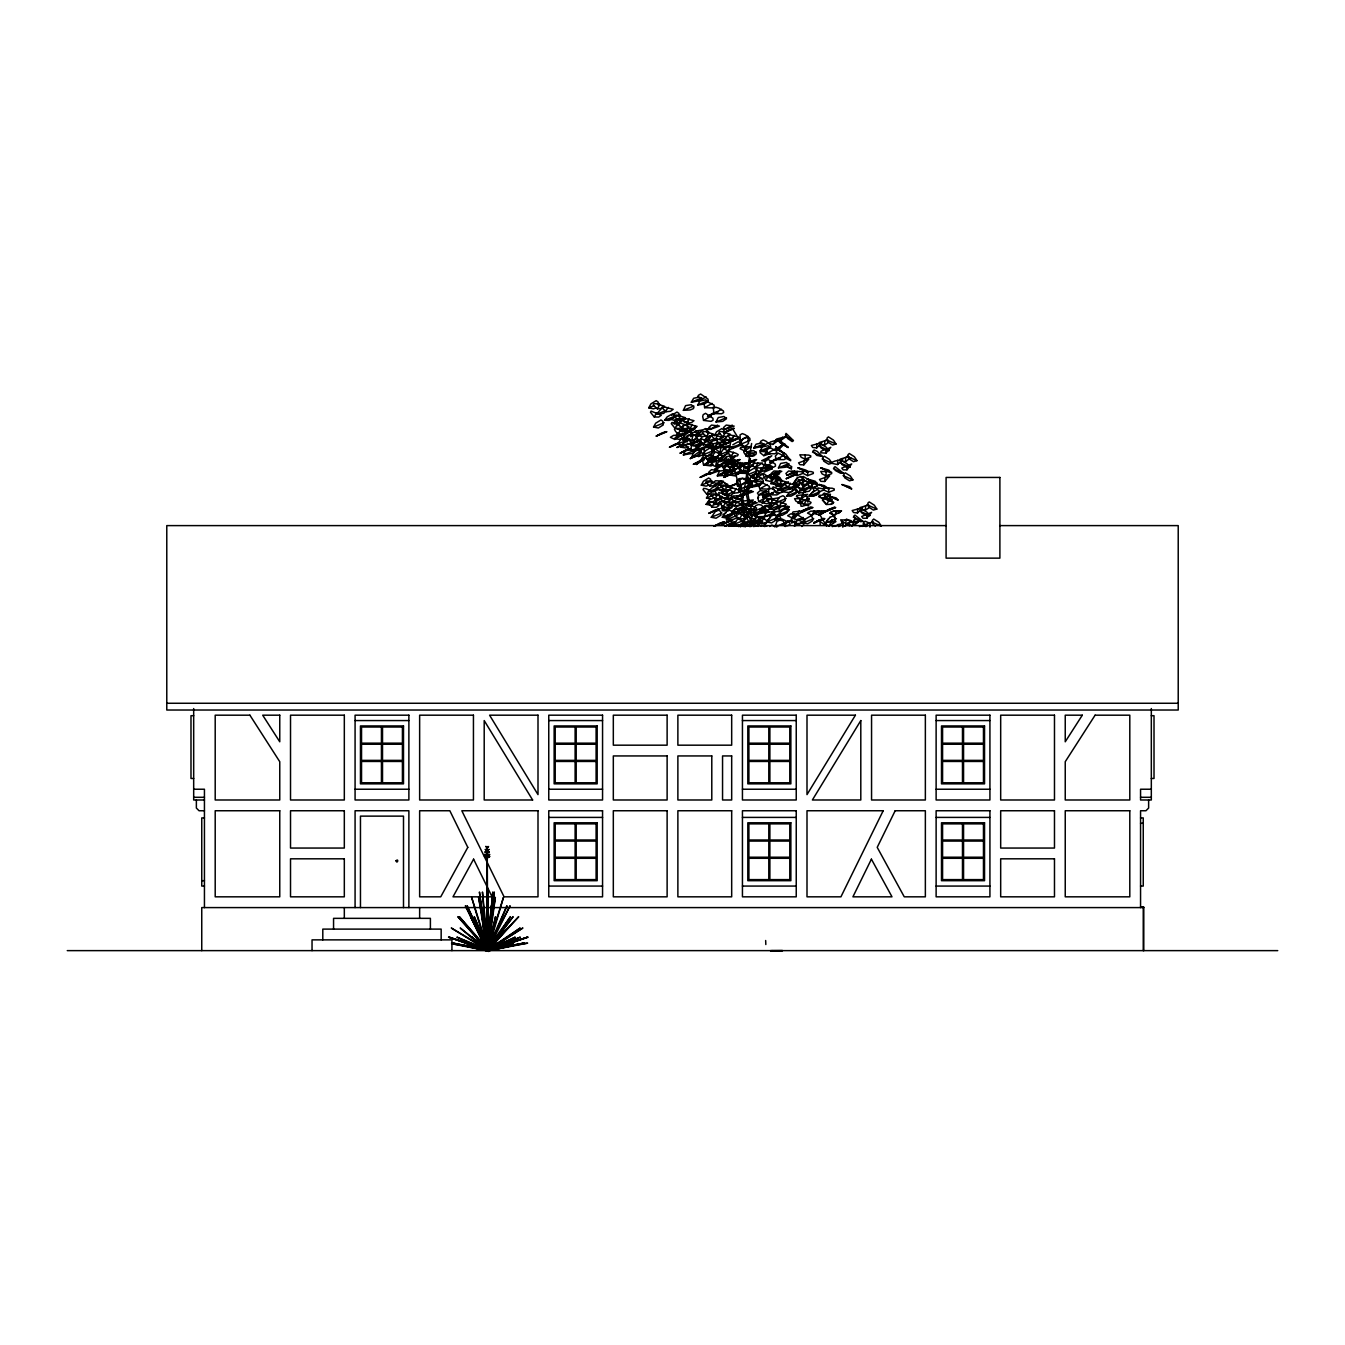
<?xml version="1.0" encoding="UTF-8"?>
<svg xmlns="http://www.w3.org/2000/svg" width="1345" height="1345" viewBox="0 0 1345 1345"><rect width="100%" height="100%" fill="white"/><g stroke="black" fill="none" stroke-linecap="round" stroke-linejoin="round"><path stroke-width="1.5" d="M486.049 949.234L465.74 943.131L487.647 950.898C483.881 949.721 492.236 949.923 487.462 950.898C484.351 948.83 490.622 952.495 488.588 949.789M488.891 950.142L486.638 950.31L488.891 950.142L474.23 916.668L486.755 948.645L471.927 937.146L487.647 950.949L524.617 943.131L487.562 949.805M486.571 949.469L486.587 945.316M486.638 934.909L487.159 846.509M493.8 949.15L487.899 950.965L486.924 949.889M487.983 932.169L488.117 905.757L487.092 932.085M487.983 931.614L488.218 892.004L486.957 931.581M486.655 948.309L487.394 888.188L488.084 944.156M491.782 949.251C483.881 951.739 489.277 949.301 487.764 950.965L449.129 937.146L480.35 947.267M779.999 489.513L782.353 486.15M788.372 482.956L788.405 481.779L786.993 482.418M791.785 471.271L800.611 471.591L802.713 472.314L802.679 473.49L797.064 475.626L797.165 471.305M799.922 498.692L794.542 498.659L795.904 501.147L799.821 503.013M800.947 504.829L800.931 506.157L802.124 506.292L805.487 505.333M803.822 464.832L808.749 459.217L798.577 462.848L799.939 464.714L803.822 464.832L803.923 460.511M805.1 459.149L801.183 457.266L799.821 454.795L808.648 455.098L810.749 455.837L810.716 456.997L805.1 459.149L805.201 454.829M807.689 475.626L803.755 473.759L802.393 471.271L811.22 471.591L813.321 472.314L813.305 473.49L807.689 475.626L807.79 471.305M808.631 504.795L808.597 505.955L804.444 504.375M816.684 447.902L821.829 442.69L811.354 445.498L812.716 447.465L816.684 447.902L816.785 443.598M817.995 492.27L823.611 490.118L823.644 488.958L818.096 487.949M819.223 443.833L819.256 442.505L827.881 439.899M820.635 444.522L824.62 445.044L824.72 440.74M824.754 481.476L829.68 475.844L819.508 479.476L820.853 481.342L824.754 481.476L824.855 477.156M826.015 453.164L826.116 449.499L830.79 447.297L826.015 453.164L820.837 452.777L820.87 451.449L823.493 450.02M826.032 475.777L822.114 473.911L820.753 471.422L829.579 471.742L831.681 472.465L831.647 473.642L826.032 475.777L826.133 471.456M828.621 492.27L824.687 490.387L823.325 487.916L832.151 488.218L834.253 488.958L834.219 490.118L828.621 492.27L828.705 487.949M832.286 526.601L835.01 525.777M837.616 464.546L842.76 459.317L835.01 461.049L832.286 462.125L832.252 463.453L837.616 464.546L837.716 460.225M840.154 460.478L840.188 459.133L848.813 456.527M840.02 526.029L840.053 524.869L838.137 524.853L834.993 526.433M842.827 527.223L842.911 523.575L837.464 524.684L838.843 526.685M841.566 461.15L845.551 461.688L845.635 457.367M846.946 469.808L851.721 463.941L841.802 468.094L843.13 469.876L846.946 469.808L847.047 465.488M846.022 519.876L845.921 524.197L849.384 523.255M849.536 525.424L849.569 524.264L847.737 524.399L844.71 526.214M851.536 522.062L851.553 520.885L849.468 520.145L840.625 519.842L841.987 522.331M857.505 512.966L862.649 507.737L852.158 510.545L853.537 512.512L857.505 512.966L857.606 508.645M860.043 508.881L860.077 507.553L868.702 504.947M859.421 526.601L862.145 525.777M861.456 509.57L865.423 510.091L865.524 505.787M866.836 518.212L871.61 512.344L861.691 516.497L863.002 518.296L866.836 518.212L866.937 513.908M867.155 526.029L867.189 524.869L865.272 524.853L862.128 526.433M869.963 527.223L870.064 522.919M775.88 448.658L785.749 454.022L790.675 460.73L784.925 457.636M488.857 944.341L491.345 905.757L487.193 948.292M488.975 948.813L520.229 928L487.832 950.932L486.924 950.125L490.051 937.146C486.671 949.604 485.965 950.73 488.168 950.932L451.483 943.131L480.333 948.326M480.552 947.267L448.507 937.146L488.168 950.932C487.209 950.209 487.462 950.192 487.63 950.881L527.643 943.131L497.482 948.124M487.327 949.805L508.914 943.131L488.016 950.949L453.231 943.131L486.1 949.402L452.189 943.803L487.932 950.965C487.714 949.284 485.747 952.058 493.918 948.864M793.415 440.538L792.138 441.563L787.598 438.453L785.497 434.687L786.052 433.393L793.415 440.538L785.43 436.217M487.781 944.072L492.791 892.004L489.395 937.885L494.304 892.004L487.024 948.208M489.21 938.457L489.597 934.506M490 930.538L490.589 924.587M748.005 441.244L748.257 438.84L746.324 437.344L743.096 438.672L739.145 444.892L743.869 446.49L746.71 445.313L748.661 443.161L748.005 441.244L749.989 440.168L749.821 438.319L745.349 434.788L742.339 433.594L740.019 434.923L740.422 440.555L747.921 436.234M748.005 485.814L748.257 483.41L746.324 481.913L741.179 485.242L739.145 489.479L743.869 491.076L746.71 489.899L748.661 487.747L748.005 485.814L749.989 484.755L749.821 482.905L745.349 479.375L742.339 478.181L740.019 479.509L740.422 485.125L747.921 480.821M801.889 526.5L803.839 524.348L803.436 520.011L801.486 518.531L797.081 519.96L791.869 517.943M483.275 940.743L470.565 916.668L486.957 950.663L488.117 950.226L486.503 950.394L487.764 950.007M489.681 938.121L494.119 897.367L487.243 948.275L467.085 905.757L487.142 950.663L460.209 928L486.419 948.679M774.922 527.038L777.006 521.305L779.848 520.128L782.807 520.767L785.614 524.5L785.245 526.534M791.028 488.117L792.861 489.227L792.491 491.261L789.263 492.589L782.168 491.766L782.538 488.588M491.16 948.595C485.36 951.15 487.579 950.444 488.538 950.343M488.235 950.898L456.88 937.146L486.453 949.116M658.495 405.736L658.108 401.97L656.158 400.675L650.896 403.904L648.761 407.821L653.603 408.846L656.511 407.669M707.672 433.645L707.285 429.879L705.335 428.584L700.072 431.812L697.937 435.73L702.796 436.755L705.688 435.578M710.362 481.476L710.648 479.274L708.697 477.996L703.435 481.224L701.3 485.141L706.142 486.15L709.05 484.99M724.165 433.645L723.778 429.879L721.811 428.584L716.549 431.812L714.43 435.73L719.861 433.527M726.552 494.388L726.838 492.186L724.871 490.908L721.576 492.236M771.021 499.079L771.307 496.877L769.357 495.599L764.095 498.827L761.959 502.744L766.801 503.77L769.693 502.593M487.024 950.158C487.462 949.2 492.573 957.102 482.687 943.131L487.815 950.865L523.625 943.131L497.633 947.939L513.454 943.131L497.7 947.233M483.242 940.861L465.37 905.757L486.89 950.646L488.269 950.158M489.849 938.205L495.347 897.367L489.059 935.986M686.841 438.302L687.194 442.001M715.456 498.541L715.792 502.223L713.791 504.14M730.217 504.812L730.52 502.643L728.587 501.399L725.291 502.727M806.95 499.23L807.252 497.078M489.378 930.521L490.236 924.587M487.293 948.376L459.317 916.668L488.117 950.831L451.281 928L486.47 948.864M489.429 949.452L493.447 948.797L486.974 950.31M745.214 526.954L742.608 500.155L751.62 443.514M683.378 410.326L685.563 405.635L691.313 404.694L693.936 407.199L693.432 408.611L690.204 409.956L683.378 410.326L693.835 406.022M692.238 451.247L693.936 451.769L693.432 453.198L683.378 454.913L685.563 450.222L691.313 449.28M727.864 472.717L727.359 474.146L724.131 475.474L717.305 475.844L719.491 471.154L725.241 470.212M743.903 516.127L749.35 512.395L736.387 513.252L736.522 518.06L733.294 519.389L726.451 519.775L726.888 517.237M746.223 453.719L745.786 456.241L749.955 456.325L755.84 454.526L756.344 453.097L753.721 450.609L747.971 451.55M754.73 516.278L757.655 516.514L760.261 519.002L759.774 520.431L749.703 522.146L750.14 519.624M691.767 440.807L696.021 439.025L698.038 435.83L689.38 434.788L687.076 435.629L686.757 437.276L691.767 440.807L692.91 434.738M690.641 450.306L694.962 449.095L696.979 446.103L688.388 443.816L686.135 444.354L685.832 446.002L690.641 450.306L691.801 444.22L695.13 438.689M701.771 436.183L700.795 441.345L695.819 437.697M715.355 446.859L715.036 448.507L719.928 452.559L721.088 446.473M719.171 442.27L713.438 443.833L710.849 446.96L715.725 448.793L716.868 442.707M720.87 461.705L721.223 459.822L713.27 461.453L710.698 464.58L715.574 466.429L716.717 460.343M730.016 460.629L730.991 455.484L725.459 457.149L725.14 458.796L730.016 460.629L735.328 455.905M739.296 465.252L738.993 466.9L743.23 472.314L748.98 471.187L749.333 469.304L744.205 467.152M743.23 472.314L744.642 464.563M745.685 468.901L746.004 467.253M749.182 461.587L749.014 462.512L750.426 458.662L749.451 462.915M744.323 466.211L749.199 468.043L750.342 461.974M716.028 421.994L718.264 417.538L723.997 416.513L726.535 418.715L722.786 421.338L716.028 421.994L726.468 417.673M722.786 465.925L716.028 466.58L718.264 462.125L721.088 460.965L723.997 461.1L726.535 463.302L725.997 464.597M759.925 485.528L749.955 487.512L752.191 483.074M778.436 467.909L780.672 463.453L786.405 462.428L788.96 464.63L785.194 467.253L778.436 467.909L788.876 463.588M488.689 950.495L495.548 916.668L487.731 948.191L471.624 897.367L485.074 942.643M487.361 950.713L488.235 950.243L487.058 950.125M697.635 405.08L699.955 401.012L705.654 399.835L708.092 401.583L704.259 403.988L697.635 405.08L708.092 400.76M705.654 444.422L708.092 446.17L707.487 447.246L697.635 449.65L699.955 445.599L702.779 444.438M760.043 450.978L762.363 446.927L768.062 445.75L770.5 447.498L766.667 449.903L760.043 450.978L770.5 446.674M771.98 511.655L774.417 513.403L773.812 514.479L763.96 516.883L766.28 512.832L769.121 511.672M691.313 402.205L693.667 398.288L699.35 397.061L701.754 398.658L697.904 400.995L691.313 402.205L701.771 397.901M753.721 448.12L756.075 444.186L761.758 442.976L764.162 444.573L760.312 446.91L753.721 448.12L764.179 443.816M757.655 514.025L759.992 510.091L765.692 508.881L768.079 510.478L764.229 512.815L757.655 514.025L768.096 509.721M704.007 402.525L704.629 407.686L712.245 407.888L714.296 406.728L714.077 405.097L706.327 401.197M747.265 474.045L747.904 479.123M766.415 448.44L767.037 453.584L774.67 453.803L776.704 452.643L776.502 451.012L768.735 447.112M769.878 516.06L770.332 514.345M695.062 426.163L694.928 429.005L692.759 430.602L685.496 431.644L687.951 428.265M698.189 431.846L698.055 434.704L695.886 436.301M794.676 517.943L797.501 514.782L804.999 519.506M490.841 940.659L503.467 897.367L489.967 940.374M697.803 397.263L698.341 395.363L700.661 394.035L708.025 399.095L708.159 401.029M697.803 441.832L698.341 439.95M731.73 462.781L732.268 460.881L734.589 459.553L741.936 464.613M760.211 443.161L760.749 441.278L763.069 439.95L766.045 441.227L770.433 444.993L770.567 446.943L768.533 448.104M752.981 478.433L753.519 476.55M741.364 525.273L741.919 523.39L744.239 522.062L747.198 523.339L748.593 525.542L749.737 524.886M764.128 509.066L764.683 507.183M687.783 439.142L682.907 440L685.647 433.83L688.539 431.711L690.708 432.216L691.851 435.141M691.851 457.132L693.112 453.198L697.534 448.877L699.669 449.364L700.745 452.223L696.66 456.207L691.851 457.132L701.249 450.239M712.682 483.258L715.405 480.77L723.223 481.09L721.29 482.989L713.926 485.125M771.223 473.474L773.947 470.985L781.781 471.288L776.384 474.398M763.994 508.746L764.397 507.586M775.493 483.443L776.351 486.453L780.234 485.511M767.861 519.859L770.584 517.371M772.265 474.146L772.719 472.952L777.191 476.13L780.268 479.913L779.175 480.703M783.278 452.677L783.933 456.106M489.647 946.914L506.998 905.757L488.655 946.409M801.553 490.807L805.504 484.587M796.358 521.86L794.323 526.08L804.764 521.759M487.226 950.444L488.117 950.259M490.538 945.047L510.108 905.757L491.513 940.861M696.391 464.462L701.687 458.931L705.234 457.939L696.391 464.462L705.806 457.569M657.402 408.863L661.925 408.325L664.531 406.308L656.293 403.702L653.889 403.752L653.25 404.929L657.402 408.863L659.739 404.542M654.275 416.984L658.714 417.051L661.286 415.269L651.114 411.099L650.492 412.276L654.275 416.984L656.612 412.663M666.044 411.721L661.942 407.669L662.581 406.493L673.172 409.3L670.567 411.284L666.044 411.721L665.523 410.662L656.478 414.327L663.791 413.369L668.381 407.4M684.605 419.035L685.328 417.707L677.09 415.084L674.686 415.151L674.047 416.311L678.199 420.245L680.536 415.941M677.409 424.045L674.417 429.358L675.644 431.526L678.199 434.065L684.487 433.678L685.21 432.35L682.941 430.921L675.039 428.181M678.855 422.952L685.765 418.598L677.577 418.9L674.433 420.817L678.855 422.952L681.192 418.631M683.663 421.624L688.455 423.389L687.732 424.717L682.84 425.76M674.803 439.428L681.713 435.074L673.526 435.393L670.382 437.293L674.803 439.428L677.14 435.124M678.199 434.065L680.536 429.744M682.083 426.651L679.511 428.45L675.072 428.366L671.289 423.675L671.912 422.498L674.198 422.733L679.813 425.222M681.982 428.635L686.454 428.517L689.043 426.651L681.007 423.154L678.687 423.019L678.048 424.196L681.982 428.635L684.319 424.331M684.101 420.968L686.858 423.103L689.178 418.799M687.228 426.668L689.985 428.803L692.305 424.482M692.238 435.124L696.811 435.074L696.105 436.419M701.989 430.03L695.869 431.039L695.23 432.199L699.652 434.351M692.658 449.886L695.6 450.827L697.937 446.506M706.579 436.772L711.118 436.234L713.707 434.216L705.469 431.611L703.065 431.661L702.426 432.838L706.579 436.772L708.916 432.451M708.176 447.313L710.463 443.178L702.578 439.26L700.308 439.025L699.669 440.185L703.469 444.892L705.789 440.572M704.376 453.467L700.308 452.508L702.275 448.843M709.689 435.679L707.151 438.167M695.785 455.568L698.727 456.51L700.711 452.861M709.118 439.378L709.841 438.05L707.537 436.755M709.353 445.867L713.926 445.834M717.558 435.309L715.237 439.63L710.076 442.455M716.784 439.025L716.145 440.185L719.945 444.892L726.233 444.506L726.939 443.178L719.054 439.26M723.072 436.772L727.595 436.234L730.2 434.216L721.962 431.611L719.541 431.661L718.919 432.838L723.072 436.772L725.392 432.451M719.945 444.892L722.282 440.572M720.029 453.5L720.752 452.155L718.533 452.054M727.611 435.578L731.714 439.63L734.051 435.309M730.369 446.54L727.225 452.105L731.159 456.543L742.608 500.155M725.594 461.352L723.442 459.57M709.941 486.167L714.464 485.646L717.07 483.628L708.832 481.022L706.411 481.073L705.789 482.233L709.941 486.167L712.262 481.863M711.555 491.144L705.94 488.655L703.654 488.42L703.032 489.597L706.814 494.287L709.151 489.983M723.98 467.354L730.89 462.999L722.719 463.302L719.558 465.202L723.98 467.354L726.317 463.033M730.116 456.712L730.839 455.367L729.932 456.863M733.496 452.239L731.159 456.543L737.497 455.888L738.22 454.56L735.917 453.265L727.864 450.928M731.999 464.311L733.966 461.066L732.1 464.395M726.535 465.135L730.94 467.27L733.277 462.949M730.016 470.414L730.738 469.069L728.721 467.051L726.199 465.925L724.232 469.59L722.181 466.412M715.103 499.079L719.642 498.541L722.231 496.54L713.993 493.918L711.589 493.985L710.95 495.145L715.103 499.079L717.44 494.775M711.993 507.2L716.414 507.284L718.987 505.485L711.101 501.567L708.832 501.332L708.193 502.509L711.993 507.2L714.313 502.879M736.051 465.202L739.195 463.302M746.845 446.54L743.718 452.105L744.995 454.173L747.635 456.543L753.99 455.888L754.696 454.56L752.41 453.265L744.34 450.928M725.005 490.286L729.528 489.748L732.134 487.747L723.896 485.125L721.475 485.175L720.853 486.352L725.005 490.286L727.326 485.965M719.323 495.868L718.718 492.539L724.215 494.086M742.44 463.689L737.817 463.302L734.673 465.202L739.094 467.354L741.431 463.033M737.514 466.396L740.473 467.354L742.793 463.033M747.635 456.543L749.972 452.239M719.659 497.885L723.761 501.937L726.081 497.633M728.452 494.775L726.115 499.079L732.537 497.869L733.26 496.54L730.923 495.532L722.601 493.985M723.005 507.2L727.443 507.284L729.999 505.485L722.114 501.567L719.844 501.332L719.205 502.509L723.005 507.2L725.342 502.879M729.545 489.092L733.647 493.144L735.984 488.823M733.714 495.952L738.287 495.918L737.581 497.246M730.671 497.885L734.774 501.937L737.11 497.633M731.865 503.585L734.521 505.955L736.841 501.635M755.571 467.354L762.48 462.999L754.31 463.302L751.166 465.202L755.571 467.354L757.908 463.033M749.484 480.417L746.509 474.667L747.147 473.507L755.991 479.913L753.553 481.375L749.484 480.417L752.41 474.785L763.103 473.743L756.209 478.097L751.788 475.962M736.556 513.185L743.466 508.813L735.278 509.133L732.134 511.033L736.556 513.185L738.893 508.864M740.86 505.3L741.583 503.971L736.488 502.29M756.209 478.097L758.53 473.776M738.035 514.614L738.657 513.454L746.744 516.883L744.172 518.733L739.683 518.867L735.328 516.11L734.404 514.143M738.624 517.556L737.985 518.733L742.406 520.868L749.316 516.514L744.743 516.547M728.721 526.349L734.841 525.34M748.778 500.054L745.651 505.619L746.929 507.687L749.585 510.074L755.924 509.402L756.647 508.074L754.343 506.796L746.273 504.442M739.683 518.867L742.02 514.547M738.691 526.635L739.414 525.307L734.488 525.996M747.568 513.185L754.478 508.813L746.307 509.133L743.163 511.033L747.568 513.185L749.905 508.864M749.585 510.074L751.905 505.754M768.264 475.962L771.408 474.045L779.596 473.743L772.686 478.097L768.264 475.962L765.961 480.417L770.046 481.375L772.484 479.913L763.624 473.507L763.002 474.667L765.961 480.417M745.853 525.34L743.751 526.567L742.928 525.071L737.245 526.298M750.695 518.867L755.184 518.733L757.756 516.883L747.4 513.252L746.778 514.412L750.695 518.867L753.032 514.547M772.686 478.097L775.023 473.776M743.835 526.349L749.955 525.34M749.72 526.635L750.426 525.307L739.733 526.349M753.805 526.635L754.528 525.307L749.602 525.996M753.099 518.733L757.504 520.868L759.841 516.547M779.411 484.637L783.95 484.116L786.539 482.098L778.318 479.476L775.897 479.543L775.258 480.703L779.411 484.637L781.748 480.333M776.3 492.758L780.739 492.842L783.294 491.043L773.14 486.89L772.501 488.067L776.3 492.758L778.637 488.437M770.601 503.77L775.124 503.249L777.729 501.231L769.491 498.625L767.07 498.676L766.448 499.852L770.601 503.77L772.921 499.466M761.858 522.633L762.565 521.305L761.657 522.801M772.753 506.292L764.313 506.023L763.674 507.2L767.474 511.89L769.811 507.586M758.294 523.457L761.892 523.188M754.848 526.349L760.967 525.34M764.817 526.635L765.54 525.307L760.614 525.996M783.967 483.443L788.069 487.495L790.406 483.191M775.14 502.576L779.243 506.645L781.579 502.324M795.853 486.89L795.214 488.067L799.014 492.758L801.351 488.437M776.906 526.736L777.629 525.407L776.721 526.904M804.461 480.333L802.141 484.637L797.988 480.703L798.611 479.543L809.27 482.098L806.664 484.116L801.738 484.704M803.049 492.909L806.025 491.043L798.14 487.125L795.45 486.957L794.828 488.134L798.611 492.825L800.947 488.521M803.2 494.422L800.073 499.97L801.351 502.055L803.991 504.425L810.329 503.77L811.052 502.442L808.765 501.147L800.695 498.81M804.898 492.455L805.621 491.11M794.374 513.555L791.247 519.103L792.524 521.188L795.181 523.558L799.653 523.44L802.242 521.574L797.148 519.893M812.716 483.258L810.379 487.579L815.305 487.058M813.12 483.191L810.783 487.495L803.015 490.622M796.828 515.219L803.722 510.865L793.029 511.907L792.407 513.084L793.869 514.278L798.947 513.521L792.054 517.875L787.632 515.74L790.776 513.824L796.828 515.219L799.149 510.898M803.991 504.425L806.327 500.105M795.181 523.558L797.501 519.237M816.785 486.486L817.508 485.158M819.794 495.431L819.172 496.591L823.594 498.743L830.487 494.388L827.881 494.338M811.926 515.219L818.836 510.865L810.665 511.184L807.504 513.084L811.926 515.219L814.263 510.898M823.022 498.877L822.383 500.037L826.318 504.493L831.193 504.308M823.594 498.743L825.914 494.422M829.377 495.784L830.1 494.456M817.861 511.251L821.476 510.966M814.717 513.151L819.542 515.219L821.879 510.898M829.041 500.105L826.721 504.425L822.787 499.97L823.409 498.81L825.746 498.945L833.782 502.442L830.79 504.375M832.656 503.837L833.379 502.509L831.075 501.214M824.62 523.827L827.763 521.927L835.934 521.608L829.041 525.962L824.62 523.827L826.805 525.744M830.857 511.907L830.235 513.084L834.64 515.219L836.977 510.898M832.975 511.251L836.573 510.966M831.328 521.103L832.051 519.758L831.143 521.255M829.041 525.962L831.361 521.658M841.146 510.932L838.607 513.42M841.667 522.617L842.306 521.44M849.519 525.744L847.014 524.634L847.972 522.667L858.665 521.608L851.755 525.962L847.333 523.827M853.655 521.171L854.378 519.842L853.453 521.339M850.09 521.995L853.688 521.726M854.041 521.103L854.764 519.758L853.856 521.255M851.755 525.962L854.092 521.658M673.408 423.591L676.787 419.085M714.212 497.902L711.32 499.062L706.478 498.037L708.596 494.119L713.859 490.908L715.809 492.186L716.196 495.952M724.098 489.092L721.206 490.269L716.364 489.244L718.499 485.326L723.745 482.115L725.712 483.393L726.098 487.159M778.52 483.46L775.628 484.62L770.786 483.595L772.904 479.677L778.167 476.466L780.134 477.744L780.52 481.51M653.552 427.037L655.704 423.171L660.983 419.959L662.917 421.22L663.253 424.919L658.361 427.996L653.552 427.037L664.228 422.733M702.729 454.946L704.898 451.079L710.16 447.885L712.093 449.129L712.446 452.828L707.537 455.905L702.729 454.946L713.422 450.642M728.923 452.828L724.03 455.905L719.222 454.946L723.358 449.213M710.9 505.316L706.091 504.358L710.227 498.608M711.253 517.27L715.389 511.52L718.684 510.192L720.617 511.453L720.97 515.135L716.061 518.212L711.253 517.27L721.946 512.949M723.19 509.436L721.155 508.477L722.584 505.888M722.282 517.27L726.418 511.52L729.713 510.192L731.646 511.453L731.983 515.135L727.09 518.212L722.282 517.27L732.958 512.949M776.284 501.534L779.713 497.078L782.992 495.75L784.942 497.011L785.278 500.693L780.369 503.77M777.427 517.64L766.751 521.961L770.887 516.211L774.182 514.883L776.115 516.144L776.452 519.826L771.559 522.919L766.751 521.961L764.7 523.188L757.05 523.054M800.325 503.803L798.291 502.828L802.427 497.078M750.56 512.092L751.166 511.016L749.585 510.848L751.166 510.192M757.37 475.222L759.219 471.893L756.899 475.794M773.846 475.222L775.695 471.893L773.392 475.794M807.841 502.156L809.32 498.423L807.925 499.045M729.679 468.632L731.293 465.807M754.932 479.459L756.546 476.634M771.408 479.459L773.039 476.634M688.64 446.826L685.748 447.986L681.024 447.196L683.243 443.413L688.539 440.235L690.439 441.429L690.691 444.96M703.822 459.452L701.838 458.578L704.04 454.795M730.217 475.104L732.42 471.322L737.716 468.144L739.615 469.338L739.868 472.885L734.942 475.895L730.217 475.104L740.893 470.784M746.694 475.104L748.913 471.322L754.209 468.144L756.109 469.338L756.344 472.885L751.418 475.895M744.323 522.986L748.106 521.826L738.287 525.307L733.563 524.516L737.783 518.884M803.049 522.97L805.268 519.187L810.547 516.026L812.447 517.22L812.699 520.75L807.773 523.777L803.049 522.97L813.725 518.666M825.359 523.037L829.983 517.354M825.763 522.97L827.982 519.187M486.571 948.326L482.451 892.004L487.562 944.055L478.585 897.367L486.873 948.41L457.855 916.668L487.344 950.343M709.118 445.481L710.042 443.984M756.293 480.854L756.932 479.846L755.352 479.745L756.949 479.089M491.127 945.585L510.461 916.668L490.168 944.98M754.041 508.208L755.755 505.636L758.597 504.476L761.556 505.098L764.363 508.847M657.285 413.184L660.983 409.183M677.275 425.709L681.78 420.565M682.823 427.979L680.402 431.409L687.648 428.483M705.654 442.236L710.16 437.091M722.954 441.093L726.636 437.091M721.492 503.602L714.178 504.543L716.616 501.113L721.979 498.07M724.888 494.607L728.57 490.606M800.813 490.185L803.234 486.739M664.682 420.245L667.154 416.866L672.534 413.84L674.265 414.764L674.131 417.623L669.07 420.38L664.682 420.245L675.375 415.941M713.876 448.171L716.33 444.791L721.71 441.748L723.442 442.673L723.307 445.531L718.247 448.305L713.876 448.171L724.551 443.85M726.939 505.401L730.234 504.072L731.966 504.997L731.831 507.838L724.165 510.949L722.399 510.478L724.854 507.099L721.155 508.477M786.707 496.036L789.162 492.657L794.542 489.63L796.274 490.555L796.156 493.396L791.095 496.171L786.707 496.036L797.383 491.715M785.715 508.763L787.447 509.688L787.329 512.529L782.269 515.303L777.881 515.169L782.437 510.091M809.421 496.036L811.876 492.657L817.256 489.63L818.987 490.555L818.87 493.396L813.809 496.171L809.421 496.036L820.097 491.715M488.067 950.646L513.117 916.668L488.386 948.309M746.609 488.504L750.375 483.612M756.663 475.474L765.456 464.075M739.229 481.039L738.523 479.879L739.548 478.551L745.601 478.585M766.65 452.004L761.102 451.315L760.076 452.643L763.825 455.669L767.154 451.348M772.871 444.438L779.865 439.21L770.332 442.017L769.306 443.346L772.871 444.438L776.216 440.118M779.209 441.58L786.27 436.469L776.637 439.025L775.611 440.37L779.209 441.58L782.555 437.259M765.103 461.352L771.828 455.736L761.673 460.696L765.103 461.352L768.432 457.048M760.497 469.136L761.522 467.791L764.649 467.69L771.912 468.85L764.229 472.162L767.575 467.841M755.133 482.199L760.833 481.022L763.271 482.771L759.437 485.175L754.31 485.629L750.998 484.267L753.839 480.602L757.723 484.688L752.813 486.251L763.271 481.947M760.446 472.162L768.113 468.85L757.723 467.791L756.697 469.136L757.403 470.279L760.446 472.162L763.792 467.841M778.234 449.701L784.791 443.816L774.922 449.314L778.234 449.701L781.579 445.38M738.993 488.992L740.742 486.823M771.66 500.811L773.442 498.726L779.159 497.7M493.043 944.711L507.939 928L493.783 942.677M490.505 947.704L518.716 916.668L489.815 946.846M485.226 857.084L484.452 856.345L487.092 858.245L489.849 856.345L489.076 857.084M707.554 416.311L713.287 412.999L717.642 411.839L707.554 416.311L718.011 411.99M700.19 432.787L701.048 431.846M723.829 432.787L729.545 429.492L733.916 428.332L723.829 432.787L734.286 428.467M707.554 460.898L713.287 457.586L717.642 456.426L707.554 460.898L718.011 456.577M726.569 443.547L732.285 440.235L736.64 439.075L726.569 443.547L737.01 439.227M700.19 477.374L705.906 474.062L710.261 472.919L700.19 477.374L710.631 473.053M732.689 473.709L723.829 477.374L732.201 473.322M769.962 462.226L775.695 458.914L780.05 457.754L769.962 462.226L780.419 457.905M762.598 478.702L763.456 477.761M757.756 498.306L758.63 497.364M762.733 497.499L768.449 494.187L772.82 493.027L762.733 497.499L773.19 493.178M786.237 478.702L791.97 475.39L796.324 474.247L786.237 478.702L796.694 474.382M755.352 513.975L761.085 510.663L765.439 509.52L755.352 513.975L765.809 509.654M764.027 507.603L760.497 509.066L763.372 506.93L770.937 504.745M750.644 525.744L751.502 524.802M788.977 489.445L794.693 486.15L799.064 484.99L788.977 489.445L799.418 485.141M781.748 524.718L787.464 521.423L791.818 520.263L781.748 524.718L792.188 520.414M741.229 512.378L743.028 510.461L748.728 509.284M493.329 946.174L496.187 943.131L493.48 945.417M772.064 468.783L772.366 466.648L770.197 465.471L762.665 464.428L772.064 468.783L764.061 464.462M784.454 465.757L791.381 468.783L791.701 466.648L789.532 465.471M691.851 444.741L696.491 441.698L699.35 441.631L701.754 443.245L695.298 446.254M747.03 481.342L748.846 479.459M671.693 415.286L676.955 412.074L678.906 413.352L679.292 417.118M797.602 477.794L793.5 483.595L804.175 479.291M682.049 438.218L684.067 436.301L683.411 434.771M850.712 457.754L845.551 461.688M676.518 434.553L678.485 432.687M681.612 438.386L677.476 444.119L682.285 445.077M487.697 941.147L487.226 847.535L488.588 846.509L487.815 847.232M750.846 524.836L756.142 521.658L758.042 522.852L758.277 526.399M845.198 520.33L846.593 519.052L851.671 522.263M741.179 524.13L743.23 522.28L742.625 520.851M833.379 522.6L835.413 520.75L835.178 517.22L833.278 516.026L829.579 517.421M822.921 494.254L824.25 493.06L827.293 494.388L832.034 500.021L828.755 500.811L823.796 497.801M691.078 433.947L696.458 430.921M732.806 444.791L738.186 441.748L739.918 442.673L739.8 445.531L732.134 448.625M734.74 498.306L740.12 495.279L741.852 496.187L741.734 499.045M813.574 491.026L809.017 496.103L816.297 495.061L818.466 493.464L818.079 492.455M836.018 444.001L832.589 445.027L827.679 441.933L826.973 438.151L828.385 436.873L833.446 440.084L836.018 444.001L826.149 439.697M856.95 460.646L853.503 461.671L848.611 458.561L847.905 454.795L849.3 453.5L854.378 456.728L856.95 460.646L847.081 456.325M876.822 509.049L873.393 510.074L868.483 506.981L867.794 503.198L869.189 501.92L874.267 505.132L876.822 509.049L866.97 504.745M666.918 431.745L656.242 436.066L666.33 431.611L662.547 432.754M688.152 439.815L669.491 447.196L679.578 442.724L675.795 443.884M684.286 444.522L677.039 447.465L683.344 444.153M686.471 449.835L689.228 449.482L680.166 453.147L689.027 448.793M699.35 454.929L690.288 458.578L693.701 456.443M704.107 459.956L693.415 464.277L703.502 459.805L699.719 460.965M716.095 459.654L705.419 463.975L715.506 459.519L711.724 460.662M732.588 459.654L721.895 463.975L731.983 459.519L728.2 460.662M740.17 459.654L729.494 463.975L739.582 459.519L735.799 460.662M729.36 470.784L718.667 475.104L728.755 470.649L724.989 471.792M756.663 459.654L745.971 463.975L756.058 459.519L752.292 460.662M745.836 470.784L735.16 475.104L736.337 474.163M719.457 509.066L708.781 513.386L718.852 508.914L715.086 510.074M724.619 521.978L713.943 526.298L724.03 521.826L720.247 522.986M740.103 510.461L732.857 513.386L734.017 512.445M732.706 520.196L722.03 524.516L732.117 520.044L728.334 521.204M735.648 521.978L724.955 526.298L735.042 521.826L731.26 522.986M748.694 521.978L738.018 526.298L741.431 524.146M759.723 521.978L749.03 526.298L759.118 521.826L755.335 522.986M778.251 511.857L788.927 507.536M811.657 507.536L800.578 511.924L804.377 509.705M813.002 507.536L802.326 511.857L805.739 509.705M792.676 522.028L791.516 522.97L794.727 521.103M835.329 507.603L824.653 511.924L826.217 510.898L819.139 515.286M824.905 518.666L813.826 523.037L817.642 520.834M815.406 522.028L814.229 522.97L819.794 519.96M831.983 463.235L828.604 464.193L823.678 461.1L822.921 457.418L824.3 456.157L829.377 459.368L831.983 463.235L822.131 458.914M852.915 479.879L849.536 480.821L844.61 477.744L843.853 474.045L845.232 472.801L850.309 475.995L852.915 479.879L843.063 475.558M705.083 439.647L707.083 436.469L704.545 435.679M686.622 432.754L690.405 431.611L680.318 436.066L685.883 433.04M709.958 443.413L711.202 442.993L709.975 443.11M715.725 448.793L718.264 446.809M715.574 466.429L718.112 464.445M749.199 468.043L753.015 465.067L754.848 461.453L746.895 463.083M741.7 509.335L742.928 508.914L741.717 509.032M810.665 507.452L809.421 507.872M834.741 507.452L833.496 507.872M823.913 518.582L822.669 519.002M729.461 441.278L731.613 439.647L731.192 438.571M718.482 489.059L713.438 491.85M731.394 494.792L733.546 493.161L733.126 492.085L725.88 495.027M486.234 850.057L488.067 850.057M485.915 852.596L487.092 853.487L488.386 852.596M488.706 855.033L487.209 856.143L485.595 855.033M724.619 455.047L719.81 458.679L727.779 452.828M714.615 470.548L716.666 469.035M682.907 440L692.322 433.124M698.223 439.563L691.851 444.237L698.66 440.79M704.427 441.866L707.336 439.731M714.598 468.985L720.685 466.127L719.575 466.9M725.628 460.965L728.536 458.847M715.052 470.313L721.256 465.774M732.151 460.091L722.753 466.967L729.982 464.042L731.579 461.974L730.621 459.267M494.842 946.207L507.754 937.146L492.69 946.678M705.906 429.492L710.261 428.332L706.058 429.761M769.357 505.401L770.567 504.594L760.497 509.066M759.017 521.709L760.732 521.288L759.74 521.389M787.38 509.94L789.095 509.52L788.12 509.62M494.691 946.308L522.886 928L493.85 945.754M824.62 445.044L827.814 442.993M865.423 510.091L868.635 508.04M711.387 448.322L713.203 447.162M731.714 514.883L734.252 512.395L732.033 512.294M763.926 525.626L766.465 523.155L761.539 523.844M855.723 524.163L858.261 521.675L853.335 522.381M727.426 487.176L736.64 483.662L730.032 486.251M656.242 436.066L661.807 433.04M669.491 447.196L675.072 444.169M677.039 447.465L682.604 444.438M680.166 453.147L685.731 450.121M690.288 458.578L693.516 456.712M693.415 464.277L698.996 461.251M705.419 463.975L710.984 460.948M721.895 463.975L727.477 460.948M729.494 463.975L735.059 460.948M718.667 475.104L724.249 472.078M745.971 463.975L751.552 460.948M735.16 475.104L740.725 472.078M708.781 513.386L714.346 510.36M732.857 513.386L736.068 511.52M713.943 526.298L719.508 523.272M722.03 524.516L727.595 521.49M724.955 526.298L730.537 523.272M738.018 526.298L743.583 523.272M749.03 526.298L754.612 523.272M800.578 511.924L806.546 508.83M800.981 511.857L804.192 509.974M802.326 511.857L807.908 508.83M824.653 511.924L828.268 509.974M813.826 523.037L819.408 520.027M698.643 401.18L706.159 396.859M704.629 407.686L712.127 403.365M713.976 413.604L721.609 413.739L723.644 412.579L723.442 410.965L718.785 408.123L715.658 407.199L713.338 408.527L713.976 413.604L721.492 409.3M703.553 420.397L711.051 421.355L713.085 420.178L712.934 418.261L705.537 413.318L703.216 414.647L702.678 416.53L703.553 420.397L711.051 416.076M710.076 429.425L719.457 426.113L711.539 425.07L708.815 427.559L710.076 429.425L717.591 425.104M724.753 429.425L734.151 426.113L726.216 425.07L723.509 427.559L724.753 429.425L732.268 425.104M698.643 445.75L703.418 443.009M705.015 442.101L706.159 441.446M717.12 438.722L713.926 440.555L717.826 439.596M721.441 436.234L720.298 436.89L723.324 437.243L721.29 438.403M706.125 446.775L708.159 445.615L708.025 443.665M706.327 445.783L711.001 448.608L712.127 447.952M712.245 452.475L714.296 451.315L714.077 449.684L711.001 448.608M713.976 458.191L720.348 454.526L715.658 451.786L712.884 454.812L713.976 458.191L721.609 458.326L723.644 457.149L723.442 455.551M712.934 462.848L705.537 457.905L703.216 459.233L702.678 461.1L703.553 464.983L711.051 460.662M713.085 464.765L711.051 465.925L703.553 464.983M710.076 474.012L719.457 470.7L711.539 469.657L708.815 472.129L710.076 474.012L717.591 469.691M761.051 447.078L768.567 442.774M732.571 466.698L735.749 464.866M738.943 463.033L740.086 462.377M724.753 474.012L734.151 470.7L726.216 469.657L723.509 472.129L724.753 474.012L732.268 469.691M767.037 453.584L774.552 449.28M715.523 484.217L721.441 480.821M743.331 470.447L738.556 473.205L746.172 473.406L748.207 472.246L748.005 470.615M739.464 478.837L737.144 480.165L736.606 482.048L737.463 485.915L741.465 486.89M776.384 459.519L784.017 459.654L786.052 458.477L785.85 456.88L778.066 453.114L775.292 456.14L776.384 459.519L783.9 455.198M765.961 466.312L773.459 467.253L775.493 466.093L775.342 464.176L767.945 459.233L765.624 460.562L765.086 462.445L765.961 466.312L773.459 461.991M751.082 477.307L754.276 475.474M737.463 485.915L740.658 484.082M755.402 481.443L761.337 478.047M774.081 474.415L779.999 471.019M761.304 483.376L763.338 482.216L763.187 480.266L758.799 476.5M744.004 494.943L753.385 491.631L745.466 490.589L742.743 493.077L744.004 494.943L751.519 490.622M758.714 485.427L759.79 488.857L767.306 484.553M787.161 475.34L796.559 472.028L788.624 470.985L785.917 473.474L787.161 475.34L794.676 471.019M741.431 504.812L743.751 503.467L746.71 504.762M758.681 494.943L768.062 491.631L760.144 490.589L757.42 493.077L758.681 494.943L766.196 490.622M776.351 486.453L781.126 483.712M755.369 501.752L747.854 506.073L757.252 502.761L749.333 501.719M743.314 509.705L746.509 507.872M773.963 489.311L770.819 488.386L768.516 489.714L769.155 494.792L775.527 491.127M765.086 497.919L763.691 495.767L760.698 494.506L758.395 495.834L757.857 497.717L758.714 501.584L766.23 497.263M750.897 515.286L755.217 512.798M806.008 484.637L802.83 486.453L801.906 482.67M809.202 482.805L810.346 482.149M755.335 517.337L757.37 516.161L757.168 514.53L749.4 510.646M764.969 512.983L768.163 511.167M810.362 487.26L812.414 486.083M772.467 514.009L774.501 512.849L774.35 510.915M758.647 522.129L764.565 518.733M787.447 506.292L779.932 510.612L778.671 508.746L781.395 506.258L789.229 506.561L787.279 508.477M772.652 513.017L777.326 515.841L778.469 515.185M776.62 517.421L775.477 518.077L778.503 518.43L776.468 519.59M779.663 520.347L781.983 519.019L789.767 522.785L789.986 524.382L787.951 525.559L784.387 525.895M769.542 526.467L771.862 525.138L774.838 526.399M783.496 523.592L787.817 521.103M798.779 519.91L803.099 517.421M803.133 522.533L805.167 521.356M829.041 450.508L826.116 450.726L821.005 447.935L819.744 444.993L820.87 444.035L826.082 447.078L829.041 450.508L819.172 446.204M849.973 467.152L847.047 467.371L841.936 464.563L840.659 461.621L841.802 460.679L847.014 463.722L849.973 467.152L840.104 462.831M869.845 515.572L866.92 515.774L861.826 512.983L860.548 510.041L861.674 509.082L866.886 512.126L869.845 515.572L859.993 511.251M723.829 477.374L732.941 473.02M801.738 510.982L809.841 507.502M825.813 510.982L828.453 509.705M822.367 456.443L816.818 455.4L813.036 450.962L814.145 450.037L817.188 451.365L822.367 456.443L812.514 452.122M843.298 473.087L840.423 473.221L835.295 470.447L833.967 467.589L835.077 466.665L843.298 473.087L833.446 468.766M863.187 521.49L860.296 521.625L855.185 518.851L853.856 516.009L854.966 515.085L863.187 521.49L853.318 517.186M488.033 950.898L515.236 937.146L489.109 948.998M727.057 515.623L729.41 514.462M751.132 515.623L753.486 514.462M740.305 526.752L742.659 525.592M827.864 510.058L830.622 508.83M766.062 476.836L771.694 474.348M737.564 496.439L744.188 493.85L736.993 496.171M873.241 522.062L864.6 524.684L865.978 526.685M695.6 450.827L698.509 449.583M712.161 450.205L715.069 448.961M698.727 456.51L703.099 454.644M729.276 460.948L734.723 457.216L732.504 457.115M730.94 467.27L737.85 462.915L732.924 463.605M739.094 467.354L746.004 462.999L741.078 463.689M740.473 467.354L747.383 462.999L745.164 462.882M757.504 520.868L764.414 516.514L756.243 516.816M819.542 515.219L826.452 510.865L823.829 510.831M497.499 946.83L520.347 937.146L497.146 946.123M770.601 453.534L763.825 455.669M746.172 481.964L749.938 479.593L745.096 479.24M709.05 429.122L710.631 428.467M693.095 446.069L701.771 442.471M683.378 454.913L693.835 450.592M697.635 449.65L708.092 445.346M721.828 440.118L724.669 438.941L727.628 439.58L730.436 443.329L730.083 445.346L724.114 446.826L719.76 445.851M721.525 445.128L730.2 441.547M739.145 444.892L749.585 440.588M716.028 466.58L726.468 462.26M751.098 454.055L756.243 451.92M730.419 462.63L733.277 462.579L734.101 464.075L735.698 463.42M735.059 465.185L729.225 467.203M736.707 465.37L733.882 466.53L731.562 470.599L740.422 466.934L739.582 465.353M717.305 475.844L724.4 472.919M744.373 479.694L747.215 478.517M723.291 488.975L719.76 490.437L724.114 491.413L730.083 489.933M730.2 486.117L728.62 486.772L727.628 484.166L724.669 483.528M728.334 487.394L737.01 483.813M751.805 481.207L746.492 483.393L750.476 482.872M765.473 476.567L771.458 475.037L767.911 476.5M739.145 489.479L749.585 485.158M742.104 490.051L738.556 491.513L748.61 489.799L749.115 488.37L747.416 487.848L748.997 487.193M749.955 487.512L757.033 484.587M737.648 496.843L744.558 494.002M763.641 495.279L767.844 493.85L763.472 495.01M763.069 496.12L768.214 494.002M782.168 491.766L792.608 487.462M742.44 506.493L743.264 507.99L744.844 507.334M740.977 510.444L744.827 508.091L743.264 507.99M726.451 519.775L736.909 515.454M805.1 489.345L808.648 487.882M812.01 486.486L810.413 487.142L811.069 489.076L809.118 491.228L803.57 492.186M764.128 507.065L753.671 511.386L758.042 512.344M774.838 509.688L780.167 507.485M749.703 522.146L755.033 519.96M758.563 518.497L760.16 517.842M763.96 516.883L774.417 512.579M780.638 510.831L775.073 511.789M787.867 510.31L789.465 509.654M759.505 522.079L761.085 521.423M776.704 526.315L785.379 522.734M798.274 519.859L801.486 518.531L797.82 519.674M648.761 407.821L654.191 405.618M657.823 404.156L659.437 403.5M671.374 418.48L680.251 414.899M677.308 419.068L674.417 420.228L669.558 419.203M674.501 424.163L678.132 422.7M686.337 422.061L687.951 421.405M687.715 430.45L682.201 431.913M685.496 431.644L696.172 427.323M687.564 433.14L674.349 438.436L679.158 439.378L684.908 437.041M689.363 432.401L690.994 431.745M690.422 436.604L699.299 433.023M697.937 435.73L703.385 433.527M706.999 432.064L708.63 431.409M681.024 447.196L691.717 442.875M723.492 432.064L725.106 431.409M707.47 441.496L714.716 438.571M710.177 443.8L711.791 443.144M723.946 441.496L732.823 437.915M714.918 448.826L713.102 448.793M701.838 458.578L710.883 454.929L711.488 456.358L706.545 459.385M732.168 447.431L741.028 443.85M709.168 458.645L712.463 457.317L714.363 458.511L714.615 462.041M719.222 454.946L728.284 451.298M710.395 462.075L715.641 459.956M701.3 485.141L711.976 480.821M738.573 472.969L745.248 470.649L741.465 471.792M716.818 485.158L711.438 488.201L709.017 491.648L718.062 487.983M748.509 474.365L757.37 470.784M716.364 489.244L727.04 484.923M706.478 498.037L717.154 493.733M721.777 492.489L725.073 491.16L726.804 492.085M706.091 504.358L716.767 500.037M714.178 504.543L723.24 500.895L723.644 501.971M729.696 499.399L732.991 498.07M770.786 483.595L781.462 479.291M728.822 503.08L734.252 500.895L734.673 501.971L729.629 504.762M737.716 499.483L742.961 497.364M786.287 483.628L780.924 486.671L778.486 490.101L787.548 486.453L787.951 487.529L780.285 490.622M722.399 510.478L733.075 506.157M744.088 506.157L733.412 510.478L737.951 505.401L741.246 504.072L742.978 504.997L742.86 507.838L737.8 510.612M801.233 483.46L795.164 484.688M741.902 509.721L743.533 509.066M725.644 516.766L734.521 513.185M761.959 502.744L772.635 498.423M809.001 483.628L803.637 486.671L801.216 490.101L810.262 486.453L810.682 487.529L806.681 483.443M777.376 502.088L786.253 498.507M777.46 502.761L772.097 505.804L769.676 509.251L778.721 505.586L779.142 506.661L774.098 509.452M751.317 515.354L757.992 513.033L754.226 514.193M751.536 516.026L758.597 513.185M733.563 524.516L744.239 520.196M798.291 502.828L808.967 498.507M740.507 526.483L747.181 524.163L743.398 525.307M742.524 526.416L747.77 524.298M777.881 515.169L788.557 510.865M754.057 526.416L759.303 524.298M796.946 520.784L802.192 518.666M828.066 509.789L833.917 507.502M825.057 511.857L835.733 507.536M817.239 520.902L823.09 518.615M827.578 522.247L836.439 518.666M829.63 496.355L836.102 497.885L837.985 500.021L828.066 495.565M497.885 947.485L527.61 937.146L497.583 946.645M696.122 436.049L698.425 435.242M814.902 487.125L817.911 485.091L809.303 482.334M497.297 947.653L528.03 937.146L497.045 946.796M828.268 494.271L819.408 495.498L818.769 496.675L823.19 498.81M821.122 511.621L824.233 510.764M836.22 511.621L839.33 510.764M726.552 457.535L723.408 459.435L724.871 460.629M726.065 512.714L722.921 514.614L724.4 515.808M815.759 511.907L821.509 511.554M806.882 508.612L811.052 507.384L809.438 507.569M808.631 508.545L812.414 507.384L811.203 507.502M830.958 508.612L835.127 507.384L833.513 507.569M820.131 519.742L824.317 518.514L822.703 518.682M782.37 485.427L778.889 486.369L776.284 485.125M709.74 444.506L703.469 444.892M734.067 502.139L736.673 501.82M678.199 420.245L682.722 419.707M782.992 523.777L783.967 523.659M720.903 447.397L726.266 448.087M686.858 423.103L691.38 422.666L693.97 420.699L683.378 417.892M689.985 428.803L694.508 428.366L697.097 426.382L686.505 423.574M731.714 439.63L736.236 439.193L738.842 437.209L728.25 434.401M788.069 487.495L792.592 487.058L795.181 485.091L784.589 482.283M733.647 493.144L738.17 492.707L740.776 490.723L732.571 487.916M723.761 501.937L728.284 501.5L730.873 499.533L720.281 496.725M734.774 501.937L739.296 501.5L741.902 499.533L731.31 496.725M779.243 506.645L783.765 506.191L786.371 504.224L778.167 501.399M732.706 513.134L733.916 513.033L732.672 513.454M775.023 520.011L780.621 518.548L780.419 516.917L777.326 515.841M771.206 503.181L775.308 503.064M704.276 439.983L707.251 439.899M707.403 445.683L712.245 445.061L712.968 443.732L710.664 442.438M706.949 465.151L709.672 465.067M734.521 505.955L738.993 505.838M803.099 503.77L797.888 502.895M711.757 434.401L722.349 437.209L719.76 439.193L715.237 439.63L711.135 435.578M807.319 482.283L812.767 483.847M946.09 525.609L166.78 525.609L166.78 710.025L1178.22 710.025L1178.22 525.609L999.89 525.609M166.78 703.267L1178.22 703.267M193.68 715.691L190.99 715.691L190.99 778.469L193.68 778.469M1151.32 715.691L1154.01 715.691L1154.01 778.469L1151.32 778.469M355.08 720.567L408.88 720.567M548.76 720.567L602.56 720.567M742.44 720.567L796.24 720.567M936.12 720.567L989.92 720.567M193.68 789.229L204.44 789.229L204.44 907.589M355.08 789.229L408.88 789.229M548.76 789.229L602.56 789.229M742.44 789.229L796.24 789.229M936.12 789.229L989.92 789.229M1151.32 789.229L1140.56 789.229L1140.56 799.989L1151.32 799.989L1151.32 708.563M193.68 797.299L204.44 797.299M1140.56 797.299L1151.32 797.299M204.44 799.989L193.68 799.989L193.68 708.563M204.44 810.749L199.06 810.749L196.37 808.059L196.37 799.989M548.76 817.407L602.56 817.407M742.44 817.407L796.24 817.407M936.12 817.407L989.92 817.407M204.44 817.911L201.75 817.911L201.75 886.069L204.44 886.069M1140.56 817.911L1143.25 817.911L1143.25 886.069L1140.56 886.069M1140.56 823.291L1143.25 823.291M201.75 880.689L204.44 880.689M548.76 886.069L602.56 886.069M742.44 886.069L796.24 886.069M936.12 886.069L989.92 886.069M1140.56 907.051L1143.788 907.051L1143.788 950.629M1143.788 907.589L201.75 907.589L201.75 950.629M67.25 950.629L1277.75 950.629M798.342 484.62L793.096 483.662L797.198 477.862L800.897 476.466L802.847 477.744L803.234 481.51M798.611 492.825L803.453 492.842M706.814 494.287L709.773 494.338M723.358 498.423L728.166 498.02L728.889 496.692L723.862 494.741M767.474 511.89L771.912 511.974L774.485 510.175L766.6 506.258M838.944 510.831L841.55 510.865L834.253 515.286L829.831 513.151L833.379 511.184L836.624 511.554M764.179 525.811L767.07 525.962M734.101 464.075L735.681 464.176M769.155 494.792L776.788 494.926L778.822 493.75L778.62 492.152M709.437 446.775L712.682 447.162M759.79 488.857L767.423 489.076L769.458 487.916L769.256 486.285L761.489 482.384M751.771 517.64L747.702 517.119L746.626 513.689M842.222 484.536L849.737 486.755L851.62 488.891L841.768 484.57M758.714 501.584L762.716 502.559M818.079 488.605L812.716 487.916L814.061 490.387M686.959 438.487L689.918 439.428M713.842 456.51L709.42 454.375M699.938 446.221L697.971 445.599L697.332 446.759L700.308 452.508M752.46 523.541L750.51 522.902L749.871 524.079L750.796 526.635M748.61 522.768L751.586 524.012M766.986 505.854L769.962 507.132L771.341 509.335M820.837 467.942L830.689 472.263L828.806 470.128L820.769 467.791L830.689 472.263M798.039 467.942L807.891 472.263L806.008 470.128L797.972 467.791L807.891 472.263M807.202 479.072L817.054 483.376L815.171 481.241L807.134 478.921L817.054 483.376M818.971 484.57L828.823 488.891L824.266 485.579L818.903 484.435L828.823 488.891M802.746 479.728L811.102 483.376L808.429 479.593L803.318 476.433L801.99 477.626L802.864 481.157M825.342 497.095L832.034 500.021M871.51 521.877L881.362 526.181L878.806 522.263L873.729 519.052L872.333 520.33L873.023 524.096L875.259 526.046M868.147 522.533L865.104 521.204L863.742 522.465L864.499 526.147M862.935 523.962L864.431 524.617M845.265 485.864L851.62 488.891M831.63 496.994L837.985 500.021M771.391 476.887L773.879 478.047M797.064 475.626L791.751 472.599M717.507 483.796L720.567 485.377M779.966 442.724L788.237 447.566L781.193 443.379L779.949 440.572L787.968 447.044M782.723 455.451L790.709 459.755M786.304 466.042L791.381 468.783M775.191 477.172L780.268 479.913M832.874 516.093L834.774 517.287M805.722 495.75L807.656 497.011L807.992 500.693M800.494 476.533L802.444 477.811M483.83 946.527L478.854 943.131L481.796 945.703M797.736 487.193L800.594 489.176M487.327 948.78L471.624 937.146L481.863 945.821M815.12 513.084L816.6 514.278M702.594 448.053L704.074 449.247M773.577 483.359L774.972 484.503M780.621 480.182L782.117 481.661M847.014 524.634L842.693 521.372L842.996 525.105M824.3 524.634L819.979 521.372L820.265 525.105M720.735 457.619L723.072 460.225M761.875 517.556L766.532 520.414L766.734 522.011M773.493 476.248L774.552 477.694M677.174 422.011L678.553 423.877M714.481 484.973L715.843 486.907M742.003 510.898L750.813 524.651M732.588 428.803L749.568 456.443M818.012 511.638L826.519 525.996M781.361 483.511L782.79 486.318M741.263 500.525L752.477 523.07M834.421 519.389L835.026 520.818M750.998 484.267L749.165 478.03M718.129 458.157L719.054 460.713M703.536 448.826L704.629 452.256M731.344 520.044L732.924 526.013M745.349 490.135L748.98 506.392M749.888 510.461L750.796 514.53M752.158 520.616L753.066 524.684M747.282 490.236L750.14 506.46M750.863 510.512L751.922 516.598M752.645 520.649L753.351 524.701M485.411 931.934L479.745 897.367L484.856 940.289M485.024 932.203L479.442 892.004L485.175 939.987M485.595 936.221L486.15 940.239M765.658 940.508L765.826 944.526M1148.63 799.989L1148.63 808.059L1145.94 810.749L1140.56 810.749L1140.56 907.589M1143.25 907.051L1143.25 950.629M487.159 849.468L487.159 850.712M487.159 852.007L487.159 853.487M487.159 854.428L487.159 858.245M451.92 950.629L451.92 939.869L312.04 939.869L312.04 950.629M441.16 939.869L441.16 929.109L322.8 929.109L322.8 939.869M430.4 929.109L430.4 918.349L333.56 918.349L333.56 929.109M419.64 907.589L419.64 918.349M408.88 907.589L408.88 810.749L355.08 810.749L355.08 907.589M403.5 907.589L403.5 816.129L360.46 816.129L360.46 907.589M344.32 907.589L344.32 918.349M395.985 860.733C397.313 864.835 399.196 857.824 395.985 860.733M775.796 446.557L777.107 449.314L784.185 453.433L775.796 446.557M488.975 849.485L487.932 849.922L488.975 849.485M489.294 852.007L488.269 852.461L489.294 852.007M489.614 854.445L488.571 854.882L489.614 854.445M883.177 810.749L840.928 896.829L807 896.829L807 810.749L883.177 810.749M871.409 859.169L852.915 896.829L892.004 896.829L871.409 859.169M895.165 810.749L877.209 847.35L904.26 896.829L925.36 896.829L925.36 810.749L895.165 810.749M724.249 447.549L723.61 448.726L728.032 450.861L734.942 446.506L724.249 447.549M740.725 447.549L740.103 448.726L744.508 450.861L751.418 446.506L740.725 447.549M742.659 501.08L742.036 502.24L746.458 504.375L753.351 500.021L742.659 501.08M797.081 495.431L796.442 496.591L800.863 498.743L807.773 494.388L797.081 495.431M467.791 847.35L440.74 896.829L419.64 896.829L419.64 810.749L449.835 810.749L467.791 847.35M473.591 859.169L452.996 896.829L492.085 896.829L473.591 859.169M855.42 715.187L807 794.609L807 715.187L855.42 715.187M860.8 720.567L812.38 799.989L860.8 799.989L860.8 720.567M1082.305 715.187L1065.24 741.784L1065.24 715.187L1082.305 715.187M1095.099 715.187L1065.24 761.707L1065.24 799.989L1129.8 799.989L1129.8 715.187L1095.099 715.187M486.755 846.946L485.73 846.509L486.755 846.946M486.369 849.922L485.343 849.485L486.369 849.922M486.049 852.461L485.007 852.007L486.049 852.461M485.73 854.882L484.704 854.445L485.73 854.882M772.148 950.646L770.45 950.696L782.605 950.629L772.148 950.646M999.89 477.441L946.09 477.441L946.09 558.141L999.89 558.141L999.89 477.441M249.901 715.187L215.2 715.187L215.2 799.989L279.76 799.989L279.76 761.707L249.901 715.187M279.76 715.187L262.695 715.187L279.76 741.784L279.76 715.187M344.32 715.187L290.52 715.187L290.52 799.989L344.32 799.989L344.32 715.187M408.88 715.187L355.08 715.187L355.08 799.989L408.88 799.989L408.88 715.187M473.44 715.187L419.64 715.187L419.64 799.989L473.44 799.989L473.44 715.187M538 715.187L489.58 715.187L538 794.609L538 715.187M602.56 715.187L548.76 715.187L548.76 799.989L602.56 799.989L602.56 715.187M667.12 715.187L613.32 715.187L613.32 745.18L667.12 745.18L667.12 715.187M731.68 715.187L677.88 715.187L677.88 745.18L731.68 745.18L731.68 715.187M796.24 715.187L742.44 715.187L742.44 799.989L796.24 799.989L796.24 715.187M925.36 715.187L871.56 715.187L871.56 799.989L925.36 799.989L925.36 715.187M989.92 715.187L936.12 715.187L936.12 799.989L989.92 799.989L989.92 715.187M1054.48 715.187L1000.68 715.187L1000.68 799.989L1054.48 799.989L1054.48 715.187M403.5 725.947L360.46 725.947L360.46 783.849L403.5 783.849L403.5 725.947M597.18 725.947L554.14 725.947L554.14 783.849L597.18 783.849L597.18 725.947M790.86 725.947L747.82 725.947L747.82 783.849L790.86 783.849L790.86 725.947M984.54 725.947L941.5 725.947L941.5 783.849L984.54 783.849L984.54 725.947M381.442 727.023L361.536 727.023L361.536 743.163L381.442 743.163L381.442 727.023M402.424 727.023L382.518 727.023L382.518 743.163L402.424 743.163L402.424 727.023M575.122 727.023L555.216 727.023L555.216 743.163L575.122 743.163L575.122 727.023M596.104 727.023L576.198 727.023L576.198 743.163L596.104 743.163L596.104 727.023M768.802 727.023L748.896 727.023L748.896 743.163L768.802 743.163L768.802 727.023M789.784 727.023L769.878 727.023L769.878 743.163L789.784 743.163L789.784 727.023M962.482 727.023L942.576 727.023L942.576 743.163L962.482 743.163L962.482 727.023M983.464 727.023L963.558 727.023L963.558 743.163L983.464 743.163L983.464 727.023M381.442 744.239L361.536 744.239L361.536 760.379L381.442 760.379L381.442 744.239M402.424 744.239L382.518 744.239L382.518 760.379L402.424 760.379L402.424 744.239M575.122 744.239L555.216 744.239L555.216 760.379L575.122 760.379L575.122 744.239M596.104 744.239L576.198 744.239L576.198 760.379L596.104 760.379L596.104 744.239M768.802 744.239L748.896 744.239L748.896 760.379L768.802 760.379L768.802 744.239M789.784 744.239L769.878 744.239L769.878 760.379L789.784 760.379L789.784 744.239M962.482 744.239L942.576 744.239L942.576 760.379L962.482 760.379L962.482 744.239M983.464 744.239L963.558 744.239L963.558 760.379L983.464 760.379L983.464 744.239M667.12 755.94L613.32 755.94L613.32 799.989L667.12 799.989L667.12 755.94M711.791 755.94L677.88 755.94L677.88 799.989L711.791 799.989L711.791 755.94M731.68 755.94L722.551 755.94L722.551 799.989L731.68 799.989L731.68 755.94M381.442 761.455L361.536 761.455L361.536 782.773L381.442 782.773L381.442 761.455M402.424 761.455L382.518 761.455L382.518 782.773L402.424 782.773L402.424 761.455M575.122 761.455L555.216 761.455L555.216 782.773L575.122 782.773L575.122 761.455M596.104 761.455L576.198 761.455L576.198 782.773L596.104 782.773L596.104 761.455M768.802 761.455L748.896 761.455L748.896 782.773L768.802 782.773L768.802 761.455M789.784 761.455L769.878 761.455L769.878 782.773L789.784 782.773L789.784 761.455M962.482 761.455L942.576 761.455L942.576 782.773L962.482 782.773L962.482 761.455M983.464 761.455L963.558 761.455L963.558 782.773L983.464 782.773L983.464 761.455M532.62 799.989L484.2 799.989L484.2 720.567L532.62 799.989M279.76 810.749L215.2 810.749L215.2 896.829L279.76 896.829L279.76 810.749M344.32 810.749L290.52 810.749L290.52 848.056L344.32 848.056L344.32 810.749M538 810.749L461.823 810.749L504.072 896.829L538 896.829L538 810.749M602.56 810.749L548.76 810.749L548.76 896.829L602.56 896.829L602.56 810.749M667.12 810.749L613.32 810.749L613.32 896.829L667.12 896.829L667.12 810.749M731.68 810.749L677.88 810.749L677.88 896.829L731.68 896.829L731.68 810.749M796.24 810.749L742.44 810.749L742.44 896.829L796.24 896.829L796.24 810.749M989.92 810.749L936.12 810.749L936.12 896.829L989.92 896.829L989.92 810.749M1054.48 810.749L1000.68 810.749L1000.68 848.056L1054.48 848.056L1054.48 810.749M1129.8 810.749L1065.24 810.749L1065.24 896.829L1129.8 896.829L1129.8 810.749M597.18 822.787L554.14 822.787L554.14 880.689L597.18 880.689L597.18 822.787M790.86 822.787L747.82 822.787L747.82 880.689L790.86 880.689L790.86 822.787M984.54 822.787L941.5 822.787L941.5 880.689L984.54 880.689L984.54 822.787M575.122 823.863L555.216 823.863L555.216 840.003L575.122 840.003L575.122 823.863M596.104 823.863L576.198 823.863L576.198 840.003L596.104 840.003L596.104 823.863M768.802 823.863L748.896 823.863L748.896 840.003L768.802 840.003L768.802 823.863M789.784 823.863L769.878 823.863L769.878 840.003L789.784 840.003L789.784 823.863M962.482 823.863L942.576 823.863L942.576 840.003L962.482 840.003L962.482 823.863M983.464 823.863L963.558 823.863L963.558 840.003L983.464 840.003L983.464 823.863M575.122 841.079L555.216 841.079L555.216 857.219L575.122 857.219L575.122 841.079M596.104 841.079L576.198 841.079L576.198 857.219L596.104 857.219L596.104 841.079M768.802 841.079L748.896 841.079L748.896 857.219L768.802 857.219L768.802 841.079M789.784 841.079L769.878 841.079L769.878 857.219L789.784 857.219L789.784 841.079M962.482 841.079L942.576 841.079L942.576 857.219L962.482 857.219L962.482 841.079M983.464 841.079L963.558 841.079L963.558 857.219L983.464 857.219L983.464 841.079M575.122 858.295L555.216 858.295L555.216 879.613L575.122 879.613L575.122 858.295M596.104 858.295L576.198 858.295L576.198 879.613L596.104 879.613L596.104 858.295M768.802 858.295L748.896 858.295L748.896 879.613L768.802 879.613L768.802 858.295M789.784 858.295L769.878 858.295L769.878 879.613L789.784 879.613L789.784 858.295M962.482 858.295L942.576 858.295L942.576 879.613L962.482 879.613L962.482 858.295M983.464 858.295L963.558 858.295L963.558 879.613L983.464 879.613L983.464 858.295M344.32 858.816L290.52 858.816L290.52 896.829L344.32 896.829L344.32 858.816M1054.48 858.816L1000.68 858.816L1000.68 896.829L1054.48 896.829L1054.48 858.816"/></g></svg>
